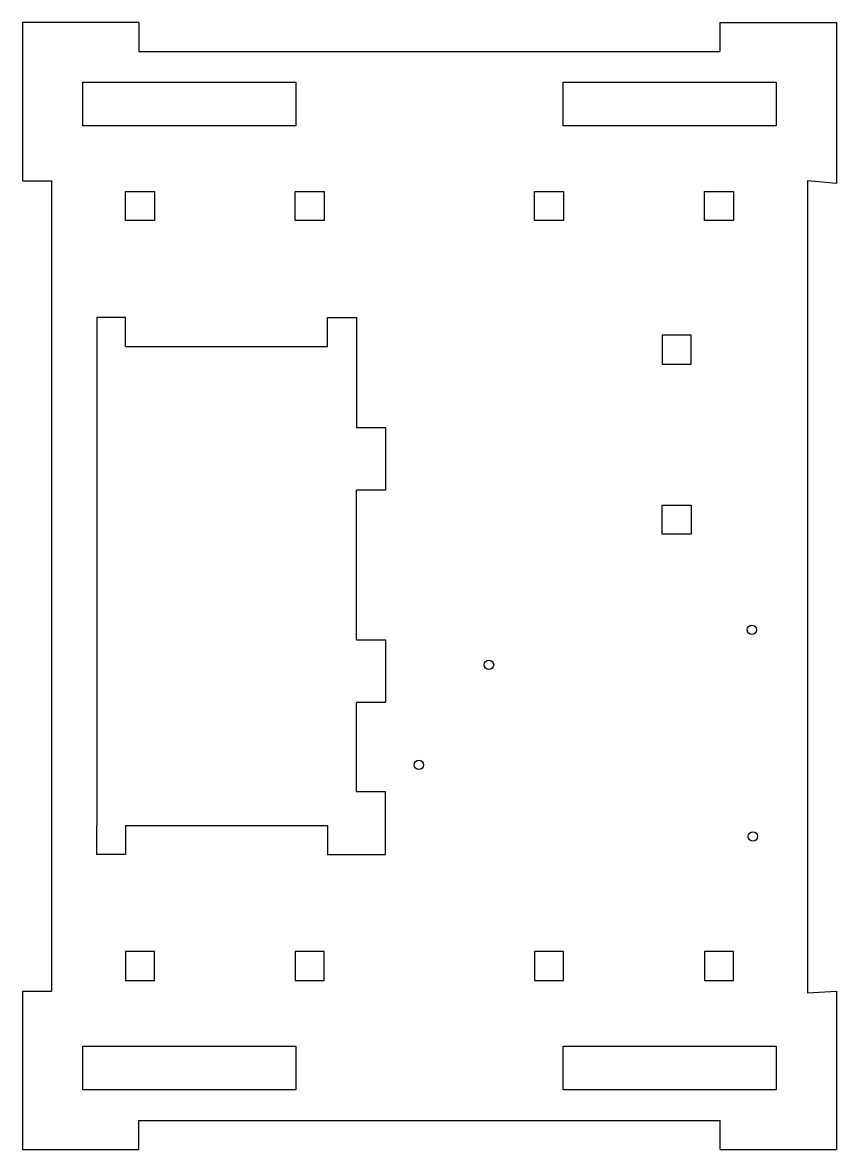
# Model space of a CAD drawing. Header units: millimetres. Extents: x -65 to 65, y -90 to 90.
import ezdxf

# ---------------------------------------------------------------- set-up
doc = ezdxf.new("R2010")
doc.units = ezdxf.units.MM
doc.layers.get('0').update_dxf_attribs({"linetype": 'CONTINUOUS'})

msp = doc.modelspace()

# ---------------------------------------------------------------- linework, layer by layer
for p, q in [((46.39, 90), (46.39, 85.38)), ((46.39, 90), (65, 90)), ((-46.41, 90), (-65, 90)), ((-65, 90), (-65, 64.69)), ((-46.41, 90), (-46.41, 85.38)), ((65, 90), (65, 64.29)), ((-46.41, 85.38), (46.39, 85.38)), ((-65, 64.69), (-60.38, 64.69)), ((-60.38, 64.69), (-60.38, -64.69)), ((65, 64.29), (60.38, 64.69)), ((60.38, 64.69), (60.38, -65)), ((-48.53, 42.87), (-53.15, 42.87)), ((-53.15, 42.87), (-53.15, 38.25)), ((-48.53, 38.25), (-48.53, 42.87)), ((-16.28, 38.25), (-16.28, 42.87)), ((-16.28, 42.87), (-11.65, 42.87)), ((-11.65, 42.87), (-11.65, 38.25)), ((-53.15, 38.25), (-53.15, -38.25)), ((-48.53, 38.25), (-16.28, 38.25)), ((-11.65, 38.25), (-11.65, 25.31)), ((-11.65, 25.31), (-7.03, 25.31)), ((-7.03, 25.31), (-7.03, 15.31)), ((-7.03, 15.31), (-11.65, 15.31)), ((-11.65, -8.62), (-11.65, 15.31)), ((-11.65, -8.62), (-7.03, -8.62)), ((-7.03, -8.62), (-7.03, -18.62)), ((-7.03, -18.62), (-11.65, -18.62)), ((-11.65, -32.88), (-11.65, -18.62)), ((-7.03, -32.88), (-11.65, -32.88)), ((-7.03, -42.88), (-7.03, -32.88)), ((-53.15, -42.88), (-53.15, -38.25)), ((-48.53, -38.25), (-48.53, -42.88)), ((-48.53, -38.25), (-16.28, -38.25)), ((-16.28, -38.25), (-16.28, -42.88)), ((-48.53, -42.88), (-53.15, -42.88)), ((-16.28, -42.88), (-11.65, -42.88)), ((-11.65, -42.88), (-7.03, -42.88)), ((-65, -64.69), (-65, -90)), ((-65, -64.69), (-60.38, -64.69)), ((60.38, -65), (65, -64.69)), ((65, -64.69), (65, -90)), ((-46.41, -90), (-46.41, -85.38)), ((-46.41, -85.38), (46.4, -85.38)), ((46.4, -90), (46.4, -85.38)), ((-65, -90), (-46.41, -90)), ((46.4, -90), (65, -90))]:
    msp.add_line(p, q)
for points in [[(-21.37, 73.5), (-55.38, 73.5), (-55.38, 80.5), (-21.37, 80.5)], [(55.38, 80.5), (55.38, 73.5), (21.37, 73.5), (21.37, 80.5)], [(-43.93, 58.38), (-48.56, 58.38), (-48.56, 63), (-43.93, 63)], [(-21.43, 58.38), (-21.43, 63), (-16.81, 63), (-16.81, 58.38)], [(21.41, 58.38), (16.78, 58.38), (16.78, 63), (21.41, 63)], [(43.91, 58.38), (43.91, 63), (48.53, 63), (48.53, 58.38)], [(41.8, 35.42), (41.8, 40.04), (37.18, 40.04), (37.18, 35.42)], [(37.18, 12.92), (41.8, 12.92), (41.8, 8.29), (37.18, 8.29)], [(-43.93, -63), (-43.93, -58.38), (-48.56, -58.38), (-48.56, -63)], [(-16.81, -58.38), (-21.43, -58.38), (-21.43, -63), (-16.81, -63)], [(21.41, -63), (21.41, -58.38), (16.78, -58.38), (16.78, -63)], [(48.53, -63), (48.53, -58.38), (43.91, -58.38), (43.91, -63)], [(-55.38, -80.5), (-55.38, -73.5), (-21.37, -73.5), (-21.37, -80.5)], [(55.38, -80.5), (21.37, -80.5), (21.37, -73.5), (55.38, -73.5)]]:
    msp.add_lwpolyline(points, close=True)
for centre, radius in [((51.5, -7), 0.75), ((9.5, -12.58), 0.75), ((-1.69, -28.58), 0.75), ((-1.69, -28.58), 0), ((51.65, -40), 0.75)]:
    msp.add_circle(centre, radius)

doc.saveas('drawing.dxf')
